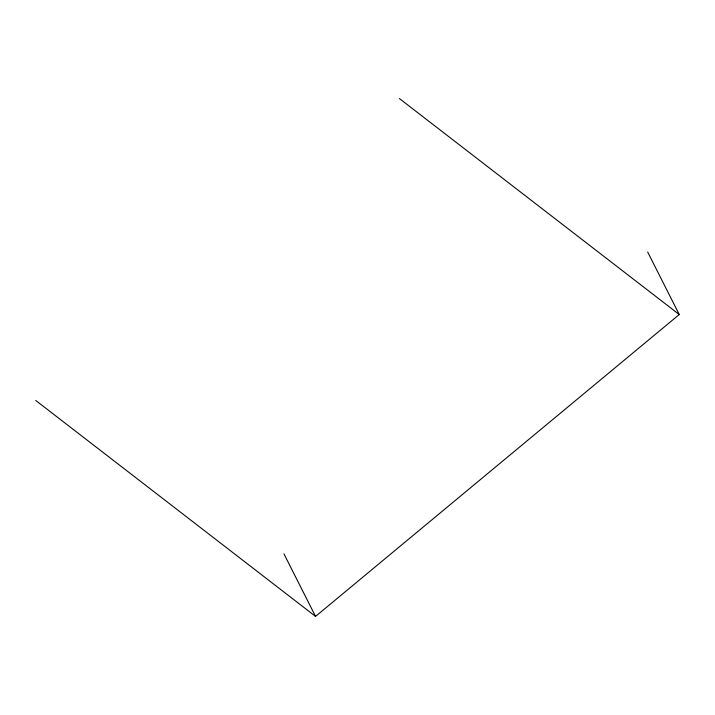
<?xml version="1.0" encoding="UTF-8"?>
<svg xmlns="http://www.w3.org/2000/svg" width="715" height="715" viewBox="0 0 715 715"><rect width="100%" height="100%" fill="white"/><g stroke="black" fill="none" stroke-linecap="round" stroke-linejoin="round"><path stroke-width="1.07" d="M35.75 400.471L315.547 616.41L679.25 314.529L647.665 252.002M399.453 98.59L679.25 314.529M283.962 553.884L315.547 616.41"/></g></svg>
